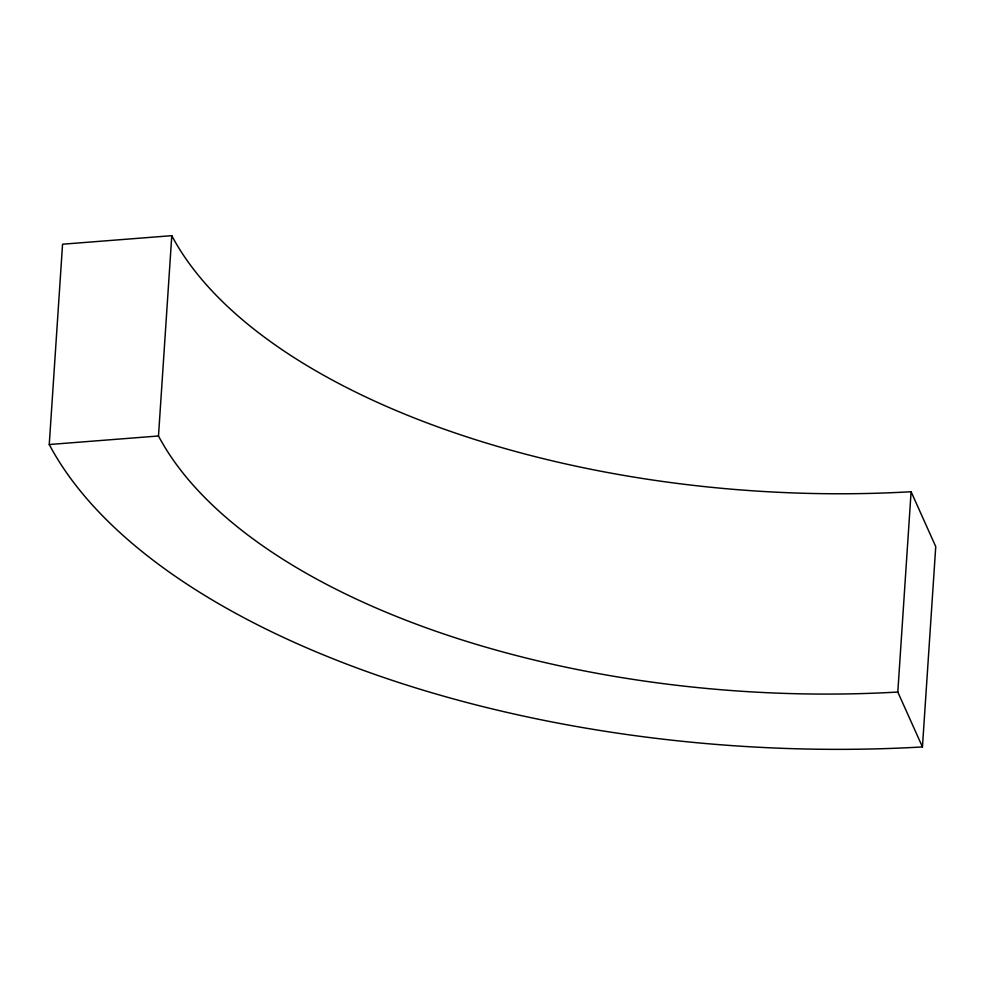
<?xml version="1.0" encoding="UTF-8"?>
<svg xmlns="http://www.w3.org/2000/svg" width="985" height="985" viewBox="0 0 985 985"><rect width="100%" height="100%" fill="white"/><g stroke="black" fill="none" stroke-linecap="round" stroke-linejoin="round"><path stroke-width="1.48" d="M49.25 444.518L62.56 244.206L171.784 235.674A625.056 303.035 3.8 0 0 911.1 491.724L935.75 546.613L922.44 746.938A738.245 357.912 3.8 0 1 49.25 444.518L158.487 435.986A625.056 303.035 3.8 0 0 897.803 692.036L922.44 746.938M158.487 435.986L171.784 235.674M897.803 692.036L911.1 491.724"/></g></svg>
